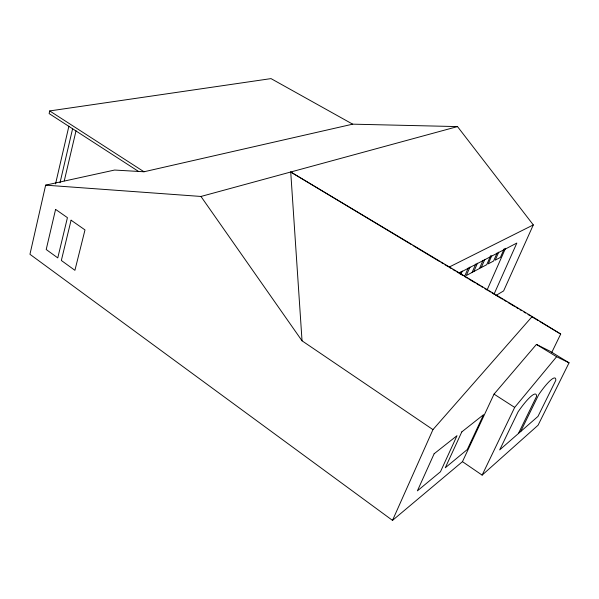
<?xml version="1.0" encoding="UTF-8"?>
<svg xmlns="http://www.w3.org/2000/svg" width="599" height="599" viewBox="0 0 599 599"><rect width="100%" height="100%" fill="white"/><g stroke="black" fill="none" stroke-linecap="round" stroke-linejoin="round"><path stroke-width="0.9" d="M495.717 295.614L503.617 290.919L533.305 224.91L457.501 126.591L352.691 124.165L271.018 78.611L49.71 110.935L49.125 113.578L138.579 171.456M352.691 124.165L144 171.771L114.589 170.049L45.644 185.151L29.95 254.29L392.51 520.389L462.458 461.657L494.04 394.12L536.434 344.425L550.032 351.209L569.05 362.807L538.067 425.223L482.128 475.119L462.458 461.657M55.55 183.893L68.907 126.142M60.012 182.755L72.644 128.553M64.28 180.831L76.043 130.732M459.77 273.691L460.496 271.991M460.871 274.432L462.323 271.04M464.614 276.386L468.223 267.978M469.96 267.072L466.359 275.465L486.755 264.653L490.663 255.698M472.124 272.41L475.718 264.084M473.869 271.482L477.455 263.186M479.492 268.502L483.064 260.273M481.274 267.558L484.846 259.345M491.786 255.743L488.237 263.867L493.583 261.029L497.118 252.973M498.727 252.142L495.193 260.176L500.412 257.405L504.283 248.645M487.122 289.923L505.519 248.3M392.51 520.389L432.957 429.618L532.174 316.527L560.694 334.055L551.739 352.482M494.078 294.087L516.84 243.052L459.44 272.874M482.128 475.119L514.676 407.41L556.606 356.734L569.05 362.807M518.412 433.519L536.532 396.456A31.462 5.81 -57.9 0 0 518.098 411.82L499.693 449.894L537.984 416.402L555.775 380.41A30.242 5.391 -58.1 0 0 538.711 394.636L520.628 431.579M533.305 224.91L448.98 267.169L451.369 268.607M45.644 185.151L200.964 196.457L457.501 126.591M432.957 429.618L302.038 340.824L290.725 172.01L532.174 316.527M452.971 269.557L455.36 270.995M456.955 271.946L463.341 275.772M464.936 276.731L467.332 278.161M468.927 279.119L475.306 282.938M476.909 283.896L479.297 285.326M480.892 286.285L482.495 287.235M484.883 288.673L487.279 290.103M488.874 291.062L490.469 292.012M492.064 292.971L494.46 294.401M496.054 295.359L502.441 299.178M504.036 300.136L506.432 301.574M508.027 302.525L514.406 306.351M516.009 307.302L518.397 308.74M519.992 309.69L521.594 310.649M523.983 312.079L525.578 313.037M527.974 314.468L530.37 315.905M531.964 316.856L538.351 320.682M539.946 321.633L560.694 334.055M290.725 172.01L411.416 244.579M413.011 245.545L439.389 261.404M440.984 262.369L443.38 263.807M444.982 264.765L448.179 266.69M536.434 344.425L556.606 356.734M494.04 394.12L514.676 407.41M49.71 110.935L144 171.771M200.964 196.457L302.038 340.824M55.587 209.388L46.205 249.513L57.774 257.899L67.432 217.654L55.587 209.388M71.086 220.2L61.338 260.483L74.912 270.321L84.991 229.911L71.086 220.2M434.14 453.757L417.383 490.873L440.452 471.765L457.015 435.675L434.14 453.757M461.807 431.886L445.289 467.759L467.287 449.542L483.573 414.673L461.807 431.886"/></g></svg>
